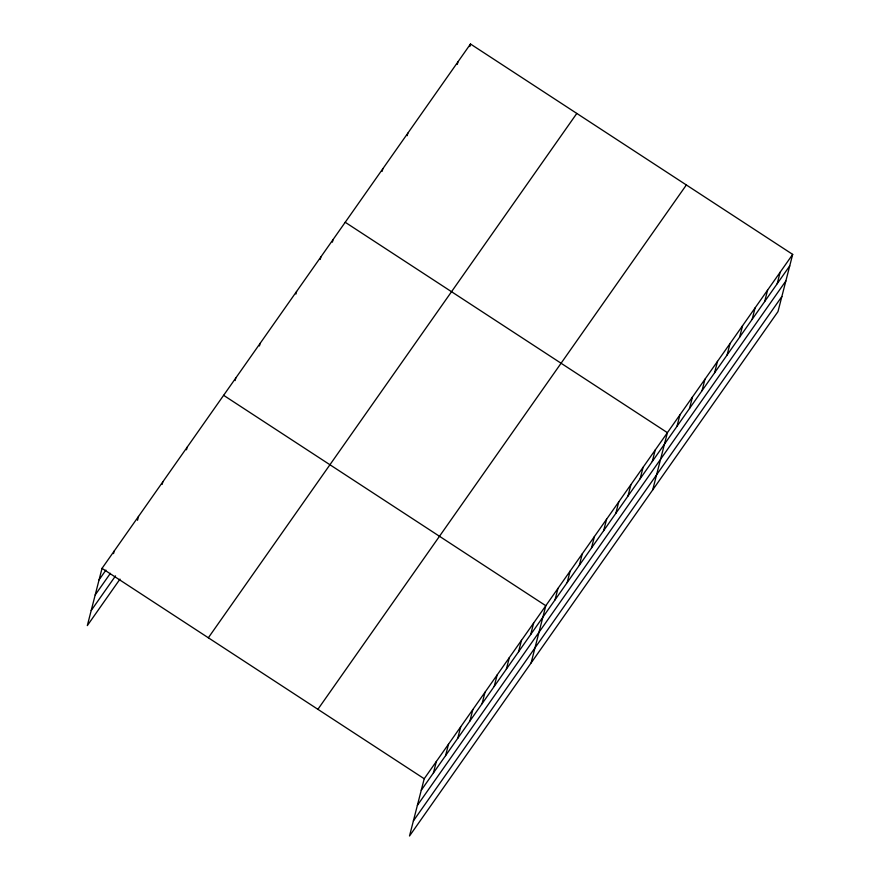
<?xml version="1.0" encoding="UTF-8"?>
<svg xmlns="http://www.w3.org/2000/svg" width="880" height="880" viewBox="0 0 880 880"><rect width="100%" height="100%" fill="white"/><g stroke="black" fill="none" stroke-linecap="round" stroke-linejoin="round"><path stroke-width="1.32" d="M792.682 254.397L424.215 778.745L409.508 836L777.975 311.641L792.682 254.397L470.492 44L102.025 568.359L87.318 625.603L119.999 579.106M113.52 553.608L114.18 551.056M137.511 520.278L138.501 516.439M162.162 484.396L162.822 481.833M186.483 449.779L187.132 447.227M235.114 380.567L235.774 378.015M259.435 345.961L260.095 343.409M295.911 294.052L296.571 291.5M320.232 259.446L320.892 256.883M332.398 242.143L333.047 239.58M382.14 171.347L382.789 168.795M407.187 135.696L407.847 133.144M457.303 64.383L457.963 61.831M469.832 46.552L470.492 44M433.422 772.937L436.37 761.442M445.577 755.634L448.536 744.139M457.743 738.331L460.691 726.836M469.898 721.028L472.846 709.533M482.053 703.725L485.012 692.23M494.219 686.422L497.167 674.927M506.374 669.119L509.333 657.624M518.54 651.816L521.488 640.321M530.695 634.513L533.643 623.018M531.102 662.959L545.809 605.715L223.619 395.318M555.016 599.907L557.964 588.401M567.171 582.604L570.13 571.098M579.337 565.29L582.285 553.795M591.492 547.987L594.44 536.492M603.647 530.684L606.606 519.189M615.813 513.381L618.761 501.886M627.968 496.078L630.927 484.583M640.134 478.775L643.082 467.28M652.289 461.472L655.237 449.977M652.696 489.929L667.403 432.674L345.213 222.277M676.973 426.338L679.932 414.843M689.502 408.518L692.461 397.012M702.031 390.687L704.979 379.192M714.56 372.856L717.508 361.361M727.089 355.025L730.037 343.53M739.618 337.205L742.566 325.699M752.147 319.374L755.095 307.879M764.676 301.543L767.624 290.048M777.194 283.712L780.153 272.217M99.066 579.854L105.908 570.119M95.194 594.957L110.396 573.32M91.201 610.511L115.522 575.905M208.34 637.78L576.807 113.432M317.889 709.313L686.356 184.965M421.256 790.24L789.723 265.892M417.384 805.343L785.851 280.984M413.391 820.897L781.858 296.549M102.025 568.359L424.215 778.745"/></g></svg>
